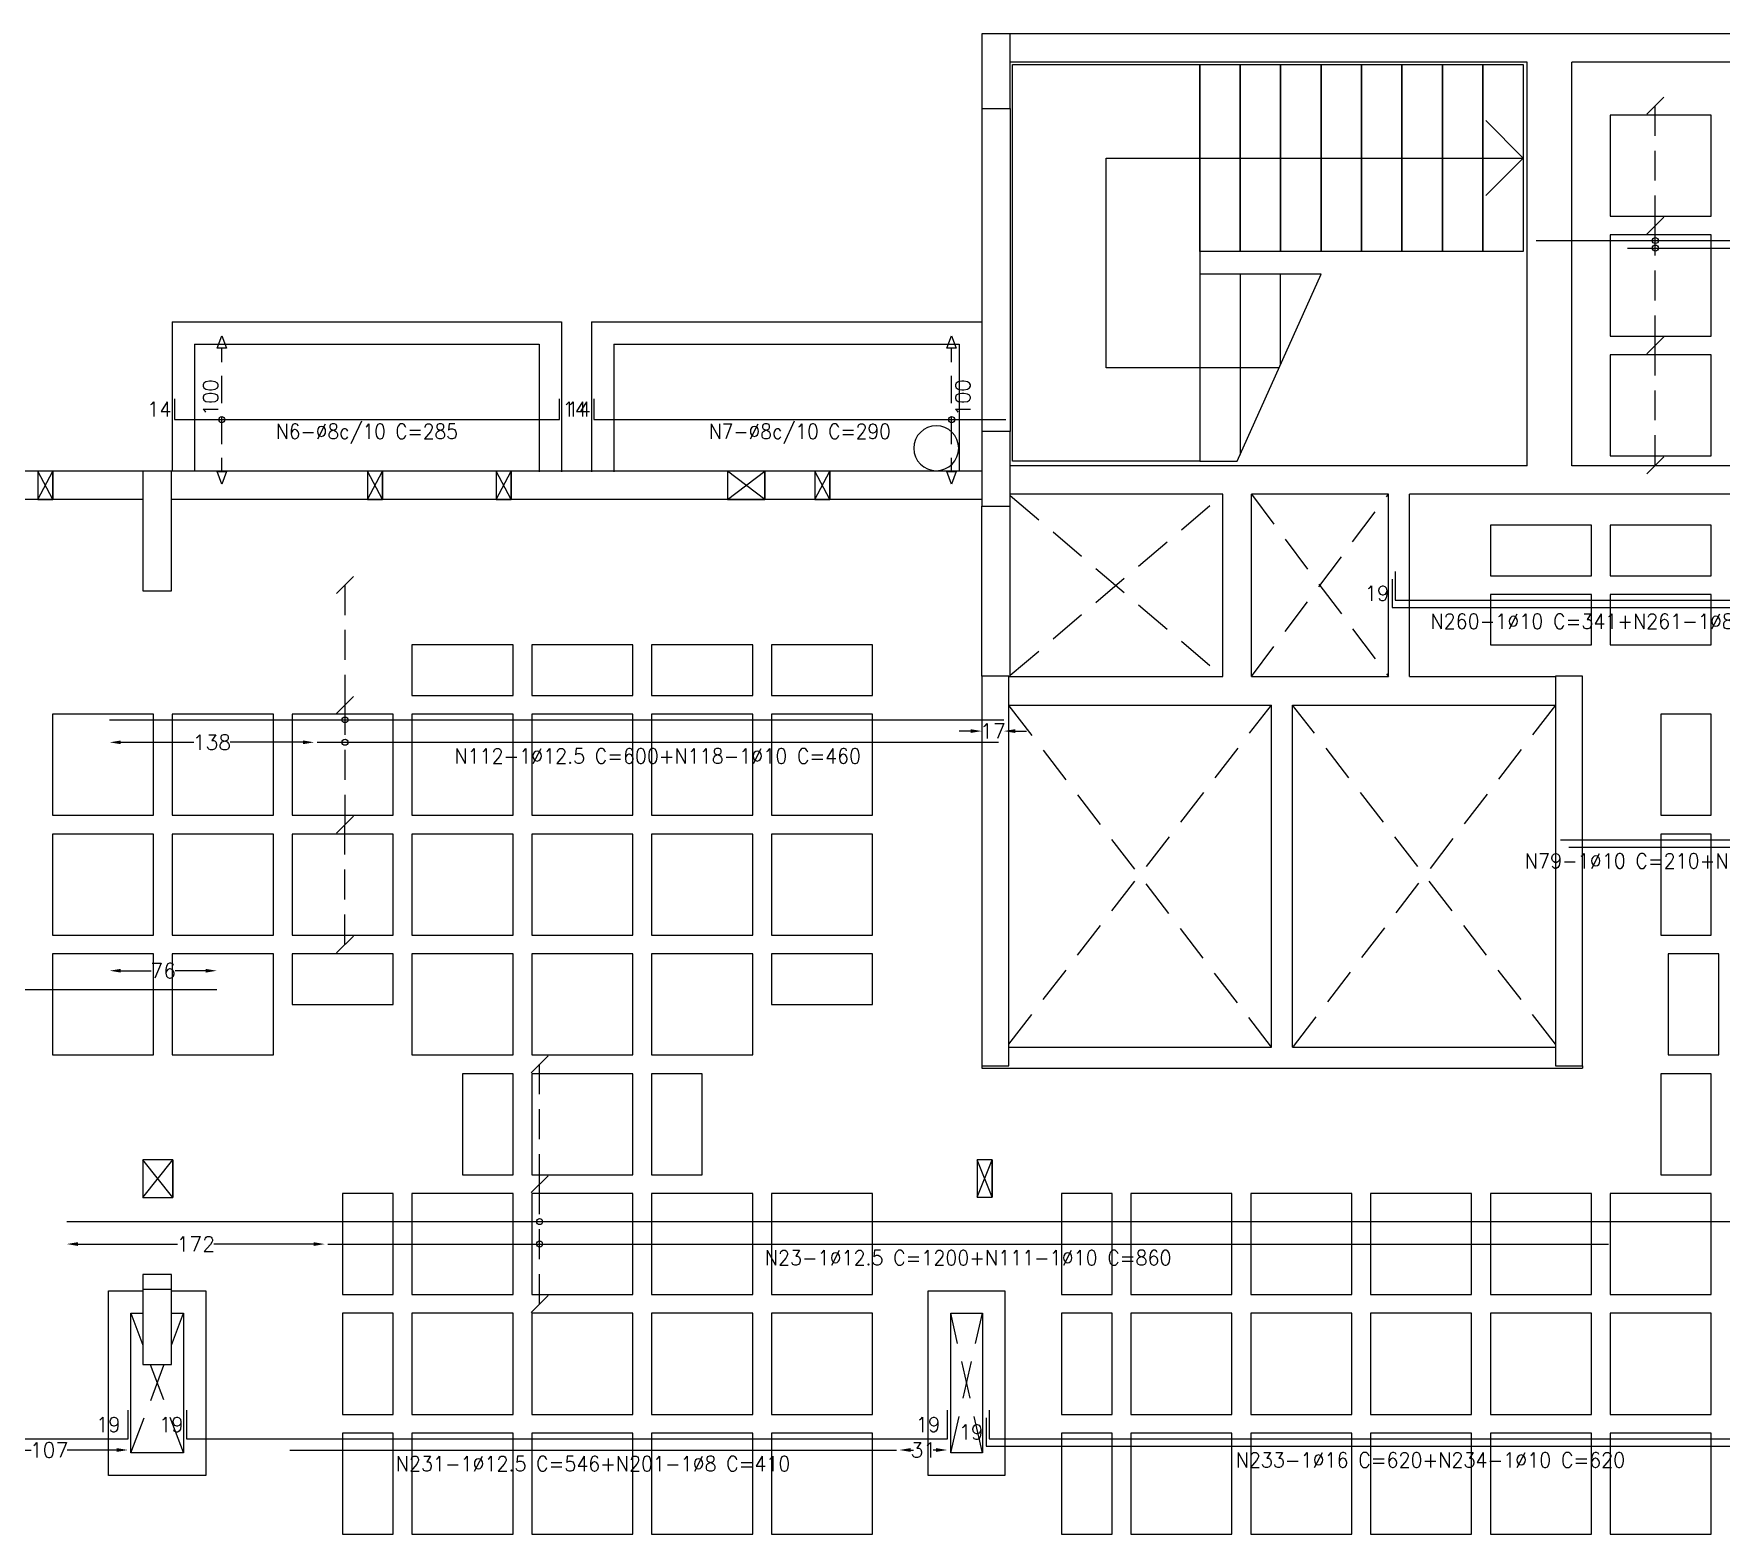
# Model space of a CAD drawing. Header units: millimetres. Extents: x -32 to 332, y -138 to 116.
# Drawn here: x 71.39 to 93.92, y 68.76 to 88.8 of the extents above; entities that cross this region are included whole.
import ezdxf
from ezdxf.enums import TextEntityAlignment as Align

# ---------------------------------------------------------------- set-up
doc = ezdxf.new("R2010")
doc.units = ezdxf.units.MM
doc.linetypes.add('TRAZO_HUECO', pattern=[0.75, 0.5, -0.25])
doc.layers.add('A-COT-01', color=9, linetype='Continuous')
doc.layers.add('FURAÇÃO', color=8, linetype='Continuous')
for name, color, linetype, lineweight in [('ARR_L_I_IG_DIST', 8, 'Continuous', 0), ('ARR_L_I_IG_LINHA', 2, 'Continuous', 0), ('ARR_L_I_IG_MARCA', 2, 'Continuous', 9), ('ARR_L_I_POSICAO', 4, 'Continuous', 9), ('ARR_LONG_INF', 6, 'Continuous', 15), ('ARR_LONG_INF_TXT', 1, 'Continuous', 9), ('LJ_NERV_RETI', 8, 'Continuous', 9), ('LJ_SIMB_ABER', 8, 'Continuous', 0), ('PILAR_CONCRETO', 8, 'Continuous', 0), ('VIG_FACES', 8, 'Continuous', 0)]:
    doc.layers.add(name, color=color, linetype=linetype, lineweight=lineweight)
doc.styles.add('CYPETXT_0.3_romans', font='romans.shx', dxfattribs={"height": 0.2})
doc.styles.add('CYPETXT_romans', font='romans.shx', dxfattribs={"height": 0.2})
doc.dimstyles.new('cype_arrow', dxfattribs={"dimtxt": 0.18, "dimasz": 0.15, "dimexe": 0.075, "dimexo": 0.075, "dimgap": 0, "dimtad": 0, "dimdec": 4, "dimzin": 0, "dimdsep": 46, "dimtxsty": 'CYPETXT_0.3_romans', "dimcen": 0.09, "dimadec": 0, "dimazin": 0, "dimtfac": 1, "dimtdec": 4, "dimtofl": 0, "dimtmove": 2, "dimatfit": 3, "dimfxl": 1, "dimtolj": 1, "dimtzin": 0, "dimarcsym": 0})

# ---------------------------------------------------------------- blocks, each defined once
blk = doc.blocks.new('Forma 2PvtoTipo')
at = {"layer": 'FURAÇÃO', "color": 8}
for points in [[(477.609, 83.659), (477.809, 83.659), (477.809, 84.039), (477.609, 84.039), (477.609, 83.659), (477.809, 84.039), (477.809, 83.659), (477.609, 84.039)], [(482.013, 83.659), (482.213, 83.659), (482.213, 84.039), (482.013, 84.039), (482.013, 83.659), (482.213, 84.039), (482.213, 83.659), (482.013, 84.039)], [(483.729, 83.659), (483.929, 83.659), (483.929, 84.039), (483.729, 84.039), (483.729, 83.659), (483.929, 84.039), (483.929, 83.659), (483.729, 84.039)], [(486.817, 83.659), (487.317, 83.659), (487.317, 84.039), (486.817, 84.039), (486.817, 83.659), (487.317, 84.039), (487.317, 83.659), (486.817, 84.039)], [(487.986, 83.659), (488.186, 83.659), (488.186, 84.039), (487.986, 84.039), (487.986, 83.659), (488.186, 84.039), (488.186, 83.659), (487.986, 84.039)], [(479.01, 74.341), (479.41, 74.341), (479.41, 74.841), (479.01, 74.841), (479.01, 74.341), (479.41, 74.841), (479.41, 74.341), (479.01, 74.841)], [(490.151, 74.344), (490.351, 74.344), (490.351, 74.844), (490.151, 74.844), (490.151, 74.344), (490.351, 74.844), (490.351, 74.344), (490.151, 74.844)]]:
    blk.add_lwpolyline(points, dxfattribs=at)
for start, end in [(0, 180), (180, 0)]:
    blk.add_arc((489.605, 84.345), 0.3, start, end, dxfattribs=at)
at = {"layer": 'LJ_NERV_RETI', "color": 8}
for p, q in [((482.604, 81.043), (483.954, 81.043)), ((484.204, 81.043), (485.554, 81.043)), ((485.804, 81.043), (487.154, 81.043)), ((487.404, 81.043), (488.754, 81.043))]:
    blk.add_line(p, q, dxfattribs=at)
for points in [[(499.954, 87.443), (499.954, 88.793), (498.604, 88.793), (498.604, 87.443)], [(499.954, 85.843), (499.954, 87.193), (498.604, 87.193), (498.604, 85.843)], [(499.954, 84.243), (499.954, 85.593), (498.604, 85.593), (498.604, 84.243)], [(498.354, 82.643), (498.354, 83.318), (497.004, 83.318), (497.004, 82.643)], [(499.954, 82.643), (499.954, 83.318), (498.604, 83.318), (498.604, 82.643)], [(498.354, 81.718), (498.354, 82.393), (497.004, 82.393), (497.004, 81.718)], [(499.954, 81.718), (499.954, 82.393), (498.604, 82.393), (498.604, 81.718)], [(483.954, 81.043), (483.954, 81.718), (482.604, 81.718), (482.604, 81.043)], [(485.554, 81.043), (485.554, 81.718), (484.204, 81.718), (484.204, 81.043)], [(487.154, 81.043), (487.154, 81.718), (485.804, 81.718), (485.804, 81.043)], [(488.754, 81.043), (488.754, 81.718), (487.404, 81.718), (487.404, 81.043)], [(479.154, 79.443), (479.154, 80.793), (477.804, 80.793), (477.804, 79.443)], [(480.754, 79.443), (480.754, 80.793), (479.404, 80.793), (479.404, 79.443)], [(482.354, 79.443), (482.354, 80.793), (481.004, 80.793), (481.004, 79.443)], [(483.954, 79.443), (483.954, 80.793), (482.604, 80.793), (482.604, 79.443)], [(485.554, 79.443), (485.554, 80.793), (484.204, 80.793), (484.204, 79.443)], [(487.154, 79.443), (487.154, 80.793), (485.804, 80.793), (485.804, 79.443)], [(488.754, 79.443), (488.754, 80.793), (487.404, 80.793), (487.404, 79.443)], [(499.954, 79.443), (499.954, 80.793), (499.279, 80.793), (499.279, 79.443)], [(479.154, 77.843), (479.154, 79.193), (477.804, 79.193), (477.804, 77.843)], [(480.754, 77.843), (480.754, 79.193), (479.404, 79.193), (479.404, 77.843)], [(482.354, 77.843), (482.354, 79.193), (481.004, 79.193), (481.004, 77.843)], [(483.954, 77.843), (483.954, 79.193), (482.604, 79.193), (482.604, 77.843)], [(485.554, 77.843), (485.554, 79.193), (484.204, 79.193), (484.204, 77.843)], [(487.154, 77.843), (487.154, 79.193), (485.804, 79.193), (485.804, 77.843)], [(488.754, 77.843), (488.754, 79.193), (487.404, 79.193), (487.404, 77.843)], [(499.954, 77.843), (499.954, 79.193), (499.279, 79.193), (499.279, 77.843)], [(479.154, 76.243), (479.154, 77.593), (477.804, 77.593), (477.804, 76.243)], [(480.754, 76.243), (480.754, 77.593), (479.404, 77.593), (479.404, 76.243)], [(482.354, 76.918), (482.354, 77.593), (481.004, 77.593), (481.004, 76.918)], [(483.954, 76.243), (483.954, 77.593), (482.604, 77.593), (482.604, 76.243)], [(485.554, 76.243), (485.554, 77.593), (484.204, 77.593), (484.204, 76.243)], [(487.154, 76.243), (487.154, 77.593), (485.804, 77.593), (485.804, 76.243)], [(488.754, 76.918), (488.754, 77.593), (487.404, 77.593), (487.404, 76.918)], [(500.054, 76.243), (500.054, 77.593), (499.379, 77.593), (499.379, 76.243)], [(483.954, 74.643), (483.954, 75.993), (483.279, 75.993), (483.279, 74.643)], [(485.554, 74.643), (485.554, 75.993), (484.204, 75.993), (484.204, 74.643)], [(486.479, 74.643), (486.479, 75.993), (485.804, 75.993), (485.804, 74.643)], [(499.954, 74.643), (499.954, 75.993), (499.279, 75.993), (499.279, 74.643)], [(482.354, 73.043), (482.354, 74.393), (481.679, 74.393), (481.679, 73.043)], [(483.954, 73.043), (483.954, 74.393), (482.604, 74.393), (482.604, 73.043)], [(485.554, 73.043), (485.554, 74.393), (484.204, 74.393), (484.204, 73.043)], [(487.154, 73.043), (487.154, 74.393), (485.804, 74.393), (485.804, 73.043)], [(488.754, 73.043), (488.754, 74.393), (487.404, 74.393), (487.404, 73.043)], [(491.954, 73.043), (491.954, 74.393), (491.279, 74.393), (491.279, 73.043)], [(493.554, 73.043), (493.554, 74.393), (492.204, 74.393), (492.204, 73.043)], [(495.154, 73.043), (495.154, 74.393), (493.804, 74.393), (493.804, 73.043)], [(496.754, 73.043), (496.754, 74.393), (495.404, 74.393), (495.404, 73.043)], [(498.354, 73.043), (498.354, 74.393), (497.004, 74.393), (497.004, 73.043)], [(499.954, 73.043), (499.954, 74.393), (498.604, 74.393), (498.604, 73.043)], [(482.354, 71.443), (482.354, 72.793), (481.679, 72.793), (481.679, 71.443)], [(483.954, 71.443), (483.954, 72.793), (482.604, 72.793), (482.604, 71.443)], [(485.554, 71.443), (485.554, 72.793), (484.204, 72.793), (484.204, 71.443)], [(487.154, 71.443), (487.154, 72.793), (485.804, 72.793), (485.804, 71.443)], [(488.754, 71.443), (488.754, 72.793), (487.404, 72.793), (487.404, 71.443)], [(491.954, 71.443), (491.954, 72.793), (491.279, 72.793), (491.279, 71.443)], [(493.554, 71.443), (493.554, 72.793), (492.204, 72.793), (492.204, 71.443)], [(495.154, 71.443), (495.154, 72.793), (493.804, 72.793), (493.804, 71.443)], [(496.754, 71.443), (496.754, 72.793), (495.404, 72.793), (495.404, 71.443)], [(498.354, 71.443), (498.354, 72.793), (497.004, 72.793), (497.004, 71.443)], [(499.954, 71.443), (499.954, 72.793), (498.604, 72.793), (498.604, 71.443)], [(482.354, 69.843), (482.354, 71.193), (481.679, 71.193), (481.679, 69.843)], [(483.954, 69.843), (483.954, 71.193), (482.604, 71.193), (482.604, 69.843)], [(485.554, 69.843), (485.554, 71.193), (484.204, 71.193), (484.204, 69.843)], [(487.154, 69.843), (487.154, 71.193), (485.804, 71.193), (485.804, 69.843)], [(488.754, 69.843), (488.754, 71.193), (487.404, 71.193), (487.404, 69.843)], [(491.954, 69.843), (491.954, 71.193), (491.279, 71.193), (491.279, 69.843)], [(493.554, 69.843), (493.554, 71.193), (492.204, 71.193), (492.204, 69.843)], [(495.154, 69.843), (495.154, 71.193), (493.804, 71.193), (493.804, 69.843)], [(496.754, 69.843), (496.754, 71.193), (495.404, 71.193), (495.404, 69.843)], [(498.354, 69.843), (498.354, 71.193), (497.004, 71.193), (497.004, 69.843)], [(499.954, 69.843), (499.954, 71.193), (498.604, 71.193), (498.604, 69.843)]]:
    blk.add_lwpolyline(points, close=True, dxfattribs=at)
at = {"layer": 'LJ_SIMB_ABER', "color": 8, "linetype": 'TRAZO_HUECO'}
for p, q in [((490.593, 81.313), (493.433, 83.73)), ((490.593, 83.713), (493.433, 81.296)), ((493.813, 81.296), (495.643, 83.73)), ((493.813, 83.73), (495.643, 81.296)), ((490.573, 81.296), (490.575, 81.298)), ((494.083, 76.346), (490.573, 80.916)), ((490.573, 76.389), (494.083, 80.916)), ((497.873, 80.916), (494.363, 76.346)), ((497.873, 76.389), (494.363, 80.916)), ((478.853, 72.794), (479.013, 72.367)), ((479.393, 72.368), (479.553, 72.794)), ((490.223, 70.929), (489.798, 72.794)), ((489.798, 70.929), (490.223, 72.794)), ((478.853, 70.929), (479.297, 72.11)), ((479.11, 72.11), (479.553, 70.929))]:
    blk.add_line(p, q, dxfattribs=at)
at = {"layer": 'PILAR_CONCRETO', "color": 8}
for points in [[(490.213, 88.88), (490.593, 88.88), (490.593, 89.88), (490.213, 89.88), (490.213, 88.88)], [(490.213, 88.88), (490.593, 88.88), (490.593, 89.88), (490.213, 89.88), (490.213, 88.88)], [(490.213, 83.57), (490.593, 83.57), (490.593, 84.57), (490.213, 84.57), (490.213, 83.57)], [(490.213, 83.57), (490.593, 83.57), (490.593, 84.57), (490.213, 84.57), (490.213, 83.57)], [(479.013, 82.439), (479.393, 82.439), (479.393, 84.039), (479.013, 84.039), (479.013, 82.439)], [(479.013, 82.439), (479.393, 82.439), (479.393, 84.039), (479.013, 84.039), (479.013, 82.439)], [(490.573, 76.1), (490.573, 81.3), (490.213, 81.3), (490.213, 76.1), (490.573, 76.1)], [(498.233, 76.1), (498.233, 81.3), (497.873, 81.3), (497.873, 76.1), (498.233, 76.1)], [(479.013, 72.11), (479.393, 72.11), (479.393, 73.31), (479.013, 73.31), (479.013, 72.11)], [(479.013, 72.11), (479.393, 72.11), (479.393, 73.11), (479.013, 73.11), (479.013, 72.11)]]:
    blk.add_lwpolyline(points, close=True, dxfattribs=at)
at = {"layer": 'VIG_FACES', "color": 8}
for p, q in [((501.413, 89.88), (490.593, 89.88)), ((497.493, 89.5), (490.593, 89.5)), ((497.493, 84.11), (497.493, 89.5)), ((501.413, 89.5), (498.093, 89.5)), ((498.093, 84.11), (498.093, 89.5)), ((490.213, 88.88), (490.213, 86.035)), ((490.593, 88.88), (490.593, 84.57)), ((491.873, 85.42), (491.873, 88.22)), ((491.873, 88.22), (493.123, 88.22)), ((493.123, 88.22), (496.883, 88.22)), ((496.883, 88.22), (497.443, 88.22)), ((493.623, 84.17), (494.743, 86.67)), ((494.203, 86.67), (493.663, 86.67)), ((493.663, 86.67), (493.663, 84.259)), ((494.203, 85.464), (494.203, 86.67)), ((479.402, 86.033), (484.602, 86.033)), ((479.402, 86.033), (479.402, 84.039)), ((484.602, 86.033), (484.602, 84.029)), ((485.002, 86.034), (485.002, 84.029)), ((485.002, 86.034), (490.213, 86.034)), ((490.213, 86.033), (490.213, 84.57)), ((479.702, 85.733), (484.302, 85.733)), ((479.702, 85.733), (479.702, 84.039)), ((484.302, 85.733), (484.302, 84.029)), ((485.302, 85.734), (485.302, 84.029)), ((485.302, 85.734), (489.913, 85.734)), ((489.913, 85.734), (489.913, 84.039)), ((493.123, 85.42), (491.873, 85.42)), ((494.183, 85.42), (493.123, 85.42)), ((497.493, 84.11), (490.593, 84.11)), ((501.413, 84.11), (498.093, 84.11)), ((479.013, 84.039), (468.198, 84.039)), ((479.402, 84.039), (479.393, 84.039)), ((484.601, 84.039), (479.402, 84.039)), ((485.001, 84.039), (484.603, 84.039)), ((490.213, 84.039), (485.003, 84.039)), ((479.013, 83.659), (476.88, 83.659)), ((481.678, 83.659), (479.393, 83.659)), ((490.213, 83.659), (481.68, 83.659)), ((493.433, 83.73), (490.593, 83.73)), ((493.433, 81.296), (493.433, 83.73)), ((495.643, 83.73), (493.813, 83.73)), ((493.813, 81.296), (493.813, 83.73)), ((495.643, 81.296), (495.643, 83.73)), ((501.413, 83.73), (495.923, 83.73)), ((495.923, 81.296), (495.923, 83.73)), ((490.213, 81.3), (490.213, 83.57)), ((490.593, 81.298), (490.593, 83.57)), ((490.593, 81.298), (490.573, 81.298)), ((490.573, 81.296), (493.433, 81.296)), ((493.813, 81.296), (495.643, 81.296)), ((495.923, 81.296), (497.873, 81.296)), ((490.573, 80.916), (494.083, 80.916)), ((494.083, 76.346), (494.083, 80.916)), ((494.363, 80.916), (497.873, 80.916)), ((494.363, 76.346), (494.363, 80.916)), ((490.573, 76.346), (494.083, 76.346)), ((494.363, 76.346), (497.873, 76.346)), ((490.213, 76.1), (490.213, 76.066)), ((490.213, 76.066), (498.233, 76.066)), ((498.233, 76.1), (498.233, 76.066)), ((478.553, 73.094), (479.013, 73.094)), ((478.553, 70.629), (478.553, 73.094)), ((479.393, 73.094), (479.853, 73.094)), ((479.853, 73.094), (479.853, 70.629)), ((489.498, 73.094), (490.523, 73.094)), ((489.498, 70.629), (489.498, 73.094)), ((490.523, 73.094), (490.523, 70.629)), ((478.853, 72.794), (479.013, 72.794)), ((478.853, 70.929), (478.853, 72.794)), ((479.393, 72.794), (479.553, 72.794)), ((479.553, 72.794), (479.553, 70.929)), ((489.798, 72.794), (490.223, 72.794)), ((489.798, 70.929), (489.798, 72.794)), ((490.223, 72.794), (490.223, 70.929)), ((479.553, 70.929), (478.853, 70.929)), ((490.223, 70.929), (489.798, 70.929)), ((479.853, 70.629), (478.553, 70.629)), ((490.523, 70.629), (489.498, 70.629))]:
    blk.add_line(p, q, dxfattribs=at)
for points in [[(493.123, 84.17), (490.623, 84.17), (490.623, 89.47), (493.123, 89.47), (493.123, 86.97), (493.123, 86.67), (493.123, 84.17)], [(493.123, 89.47), (493.663, 89.47), (493.663, 86.97), (493.123, 86.97), (493.123, 89.47)], [(493.663, 89.47), (494.203, 89.47), (494.203, 86.97), (493.663, 86.97), (493.663, 89.47)], [(494.203, 89.47), (494.743, 89.47), (494.743, 86.97), (494.203, 86.97), (494.203, 89.47)], [(494.743, 89.47), (495.283, 89.47), (495.283, 86.97), (494.743, 86.97), (494.743, 89.47)], [(495.283, 89.47), (495.823, 89.47), (495.823, 86.97), (495.283, 86.97), (495.283, 89.47)], [(495.823, 89.47), (496.363, 89.47), (496.363, 86.97), (495.823, 86.97), (495.823, 89.47)], [(496.363, 89.47), (496.903, 89.47), (496.903, 86.97), (496.363, 86.97), (496.363, 89.47)], [(496.903, 89.47), (497.443, 89.47), (497.443, 86.97), (496.903, 86.97), (496.903, 89.47)]]:
    blk.add_lwpolyline(points, close=True, dxfattribs=at)
for points in [[(496.943, 87.72), (497.443, 88.22), (496.943, 88.72)], [(493.663, 86.67), (493.123, 86.67), (493.123, 84.17), (493.123, 84.17)], [(494.743, 86.67), (494.203, 86.67)], [(493.123, 84.17), (493.623, 84.17)]]:
    blk.add_lwpolyline(points, dxfattribs=at)
blk = doc.blocks.new('*D65')
at = {"layer": 'ARR_L_I_POSICAO', "color": 0, "lineweight": -2, "transparency": 16777216}
for p, q in [((72.549, 76.289), (72.953, 76.289)), ((73.681, 76.289), (73.277, 76.289))]:
    blk.add_line(p, q, dxfattribs=at)
at = {"layer": 'ARR_L_I_POSICAO', "color": 0, "transparency": 16777216}
for points in [[(72.549, 76.314), (72.549, 76.264), (72.399, 76.289)], [(73.681, 76.314), (73.681, 76.264), (73.831, 76.289)]]:
    blk.add_solid(points, dxfattribs=at)
at = {"layer": 'DEFPOINTS', "color": 0, "transparency": 16777216}
for p in [(72.399, 76.289), (73.831, 76.289), (73.831, 76.289)]:
    blk.add_point(p, dxfattribs=at)
at = {"layer": 'ARR_L_I_POSICAO', "color": 0, "transparency": 16777216, "insert": (73.115, 76.289), "char_height": 0.2, "attachment_point": 5, "style": 'CYPETXT_0.3_romans'}
blk.add_mtext('\\A1;76', dxfattribs=at)
blk = doc.blocks.new('*D68')
at = {"layer": 'ARR_L_I_POSICAO', "color": 0, "lineweight": -2, "transparency": 16777216}
for p, q in [((71.977, 72.639), (73.307, 72.639)), ((75.123, 72.639), (73.793, 72.639))]:
    blk.add_line(p, q, dxfattribs=at)
at = {"layer": 'ARR_L_I_POSICAO', "color": 0, "transparency": 16777216}
for points in [[(71.977, 72.664), (71.977, 72.614), (71.827, 72.639)], [(75.123, 72.664), (75.123, 72.614), (75.273, 72.639)]]:
    blk.add_solid(points, dxfattribs=at)
at = {"layer": 'DEFPOINTS', "color": 0, "transparency": 16777216}
for p in [(71.827, 72.639), (75.273, 72.639), (75.273, 72.639)]:
    blk.add_point(p, dxfattribs=at)
at = {"layer": 'ARR_L_I_POSICAO', "color": 0, "transparency": 16777216, "insert": (73.55, 72.639), "char_height": 0.2, "attachment_point": 5, "style": 'CYPETXT_0.3_romans'}
blk.add_mtext('\\A1;172', dxfattribs=at)
blk = doc.blocks.new('*D75')
at = {"layer": 'ARR_L_I_POSICAO', "color": 0, "lineweight": -2, "transparency": 16777216}
for p, q in [((83.895, 79.489), (83.745, 79.489)), ((84.491, 79.489), (84.641, 79.489))]:
    blk.add_line(p, q, dxfattribs=at)
at = {"layer": 'ARR_L_I_POSICAO', "color": 0, "transparency": 16777216}
for points in [[(83.895, 79.514), (83.895, 79.464), (84.045, 79.489)], [(84.491, 79.514), (84.491, 79.464), (84.341, 79.489)]]:
    blk.add_solid(points, dxfattribs=at)
at = {"layer": 'DEFPOINTS', "color": 0, "transparency": 16777216}
for p in [(84.045, 79.489), (84.341, 79.489), (84.341, 79.489)]:
    blk.add_point(p, dxfattribs=at)
at = {"layer": 'ARR_L_I_POSICAO', "color": 0, "transparency": 16777216, "insert": (84.193, 79.489), "char_height": 0.2, "attachment_point": 5, "rotation": 0.0008, "style": 'CYPETXT_0.3_romans'}
blk.add_mtext('\\A1;17', dxfattribs=at)
blk = doc.blocks.new('*D76')
at = {"layer": 'ARR_L_I_POSICAO', "color": 0, "lineweight": -2, "transparency": 16777216}
for p, q in [((72.549, 79.339), (73.522, 79.339)), ((74.98, 79.339), (74.007, 79.339))]:
    blk.add_line(p, q, dxfattribs=at)
at = {"layer": 'ARR_L_I_POSICAO', "color": 0, "transparency": 16777216}
for points in [[(72.549, 79.364), (72.549, 79.314), (72.399, 79.339)], [(74.98, 79.364), (74.98, 79.314), (75.13, 79.339)]]:
    blk.add_solid(points, dxfattribs=at)
at = {"layer": 'DEFPOINTS', "color": 0, "transparency": 16777216}
for p in [(72.399, 79.339), (75.13, 79.339), (75.13, 79.339)]:
    blk.add_point(p, dxfattribs=at)
at = {"layer": 'ARR_L_I_POSICAO', "color": 0, "transparency": 16777216, "insert": (73.765, 79.339), "char_height": 0.2, "attachment_point": 5, "style": 'CYPETXT_0.3_romans'}
blk.add_mtext('\\A1;138', dxfattribs=at)
blk = doc.blocks.new('*D141')
at = {"layer": 'ARR_L_I_POSICAO', "color": 0, "lineweight": -2, "transparency": 16777216}
for p, q in [((70.69, 69.889), (71.35, 69.889)), ((72.495, 69.889), (71.835, 69.889))]:
    blk.add_line(p, q, dxfattribs=at)
at = {"layer": 'ARR_L_I_POSICAO', "color": 0, "transparency": 16777216}
for points in [[(70.69, 69.914), (70.69, 69.864), (70.54, 69.889)], [(72.495, 69.914), (72.495, 69.864), (72.645, 69.889)]]:
    blk.add_solid(points, dxfattribs=at)
at = {"layer": 'DEFPOINTS', "color": 0, "transparency": 16777216}
for p in [(70.54, 69.889), (72.645, 69.889), (72.645, 69.889)]:
    blk.add_point(p, dxfattribs=at)
at = {"layer": 'ARR_L_I_POSICAO', "color": 0, "transparency": 16777216, "insert": (71.592, 69.889), "char_height": 0.2, "attachment_point": 5, "style": 'CYPETXT_0.3_romans'}
blk.add_mtext('\\A1;107', dxfattribs=at)
blk = doc.blocks.new('*D142')
at = {"layer": 'ARR_L_I_POSICAO', "color": 0, "lineweight": -2, "transparency": 16777216}
for p, q in [((83.095, 69.889), (83.132, 69.889)), ((83.435, 69.889), (83.398, 69.889))]:
    blk.add_line(p, q, dxfattribs=at)
at = {"layer": 'ARR_L_I_POSICAO', "color": 0, "transparency": 16777216}
for points in [[(83.095, 69.914), (83.095, 69.864), (82.945, 69.889)], [(83.435, 69.914), (83.435, 69.864), (83.585, 69.889)]]:
    blk.add_solid(points, dxfattribs=at)
at = {"layer": 'DEFPOINTS', "color": 0, "transparency": 16777216}
for p in [(82.945, 69.889), (83.585, 69.889), (83.585, 69.889)]:
    blk.add_point(p, dxfattribs=at)
at = {"layer": 'ARR_L_I_POSICAO', "color": 0, "transparency": 16777216, "insert": (83.265, 69.889), "char_height": 0.2, "attachment_point": 5, "style": 'CYPETXT_0.3_romans'}
blk.add_mtext('\\A1;31', dxfattribs=at)

msp = doc.modelspace()

# ---------------------------------------------------------------- linework, layer by layer
at = {"layer": 'ARR_L_I_IG_LINHA'}
for p, q in [((93.03842, 87.43912), (93.03842, 87.83912)), ((93.03842, 86.83912), (93.03842, 87.23912)), ((93.03842, 85.83912), (93.03842, 86.63912)), ((93.03842, 85.23912), (93.03842, 85.63912)), ((93.03842, 84.23912), (93.03842, 85.03912)), ((93.03842, 83.63912), (93.03842, 84.03912)), ((93.03842, 83.03912), (93.03842, 83.43912)), ((75.54358, 81.03911), (75.54375, 81.43911)), ((75.54333, 80.43911), (75.5435, 80.83911)), ((75.54291, 79.43911), (75.54325, 80.23911)), ((75.54267, 78.83912), (75.54283, 79.23911)), ((75.54225, 77.83912), (75.54258, 78.63912)), ((75.542, 77.23912), (75.54217, 77.63912)), ((75.54175, 76.63912), (75.54192, 77.03912)), ((78.14026, 74.63912), (78.14026, 75.03912)), ((78.14026, 74.03912), (78.14026, 74.43912)), ((78.14026, 73.03912), (78.14026, 73.83912)), ((78.14026, 72.43912), (78.14026, 72.83912)), ((78.14026, 71.83912), (78.14026, 72.23912))]:
    msp.add_line(p, q, dxfattribs=at)
for points in [[(73.89758, 84.60031), (73.83508, 84.60031), (73.89758, 84.76781), (73.96008, 84.60031), (73.89758, 84.60031)], [(83.64259, 84.60031), (83.58009, 84.60031), (83.64259, 84.76781), (83.70509, 84.60031), (83.64259, 84.60031)], [(73.89758, 82.95531), (73.96008, 82.95531), (73.89758, 82.78781), (73.83508, 82.95531), (73.89758, 82.95531)], [(83.64259, 82.95531), (83.70509, 82.95531), (83.64259, 82.78781), (83.58009, 82.95531), (83.64259, 82.95531)]]:
    msp.add_lwpolyline(points, close=True, dxfattribs=at)
for points in [[(73.89758, 84.41753), (73.89758, 84.60031)], [(83.64259, 84.41753), (83.64259, 84.60031)], [(73.89758, 83.8692), (73.89758, 84.23475)], [(83.64259, 83.8692), (83.64259, 84.23475)], [(73.89758, 83.32086), (73.89758, 83.68642)], [(83.64259, 83.32086), (83.64259, 83.68642)], [(73.89758, 82.95531), (73.89758, 83.13809)], [(83.64259, 82.95531), (83.64259, 83.13809)]]:
    msp.add_lwpolyline(points, dxfattribs=at)
for centre in [(93.03842, 86.03911), (93.03842, 85.93911), (73.89758, 83.64781), (83.64259, 83.64781), (75.543, 79.63912), (75.54287, 79.33912), (78.14026, 72.93911), (78.14026, 72.63911)]:
    msp.add_circle(centre, 0.04, dxfattribs=at)
at = {"layer": 'ARR_L_I_IG_MARCA'}
for p, q in [((93.15156, 87.95226), (92.92528, 87.72598)), ((93.15156, 86.35225), (92.92528, 86.12598)), ((93.15156, 84.75224), (92.92528, 84.52597)), ((93.15156, 83.15225), (92.92528, 82.92598)), ((75.65693, 81.5522), (75.43056, 81.32602)), ((75.65627, 79.95221), (75.4299, 79.72603)), ((75.6556, 78.3522), (75.42923, 78.12602)), ((75.65493, 76.75221), (75.42856, 76.52603)), ((78.2534, 75.15225), (78.02712, 74.92598)), ((78.2534, 73.55225), (78.02712, 73.32597)), ((78.2534, 71.95226), (78.02712, 71.72598))]:
    msp.add_line(p, q, dxfattribs=at)
at = {"layer": 'ARR_LONG_INF'}
for points in [[(91.44508, 86.03911), (101.14509, 86.03911), (101.14509, 86.41911)], [(92.66508, 85.93911), (101.18509, 85.93911), (101.18509, 86.31911)], [(73.26509, 83.92781), (73.26509, 83.64781), (78.40509, 83.64781), (78.40509, 83.92781)], [(78.86509, 83.92781), (78.86509, 83.64781), (84.36509, 83.64781)], [(89.56508, 81.61911), (89.56508, 81.23911), (95.54508, 81.23911), (95.54508, 81.61911)], [(89.52508, 81.51911), (89.52508, 81.13911), (95.58508, 81.13911), (95.58508, 81.51911)], [(72.39909, 79.63912), (84.34109, 79.63912)], [(75.17009, 79.33912), (84.2661, 79.33912)], [(91.77308, 78.03911), (95.54508, 78.03911), (95.54508, 78.41911)], [(91.88508, 77.93911), (95.58508, 77.93911), (95.58508, 78.31911)], [(49.95109, 76.03912), (73.83108, 76.03912)], [(71.82709, 72.93911), (95.82709, 72.93911)], [(75.31276, 72.63911), (92.41275, 72.63911)], [(51.02508, 70.41911), (51.02508, 70.03911), (72.64509, 70.03911), (72.64509, 70.41911)], [(73.42509, 70.41911), (73.42509, 70.03911), (83.58508, 70.03911), (83.58508, 70.41911)], [(84.10508, 70.31911), (84.10508, 69.93911), (95.96509, 69.93911)], [(84.14508, 70.41911), (84.14508, 70.03911), (95.96509, 70.03911)], [(74.80467, 69.88911), (82.90466, 69.88911)]]:
    msp.add_lwpolyline(points, dxfattribs=at)

# ---------------------------------------------------------------- block references
at = {"layer": 'A-COT-01', "color": 1}
msp.add_blockref('Forma 2PvtoTipo', (-406.16805, -1.07881), dxfattribs=at)

# ---------------------------------------------------------------- texts
at = {"layer": 'ARR_L_I_IG_DIST', "style": 'CYPETXT_romans', "width": 0.895263}
for p, p2 in [((73.84758, 83.69781), (73.84758, 84.18381)), ((83.89259, 83.69781), (83.89259, 84.18381))]:
    msp.add_text('100', height=0.2, rotation=90, dxfattribs=at).set_placement(p, p2, align=Align.FIT)
at = {"layer": 'ARR_LONG_INF_TXT', "style": 'CYPETXT_romans'}
for s, width, p, p2 in [('14', 0.895263, (72.90109, 83.68781), (73.22509, 83.68781)), ('14', 0.895263, (78.44509, 83.68781), (78.76909, 83.68781)), ('14', 0.895263, (78.50109, 83.68781), (78.82509, 83.68781)), ('N6-%%c8c/10 C=285', 0.817788, (74.62008, 83.39114), (77.05008, 83.39114)), ('N7-%%c8c/10 C=290', 0.817788, (80.40009, 83.39114), (82.83009, 83.39114)), ('19', 0.945, (89.16108, 81.22911), (89.48508, 81.22911)), ('N260-1%%c10 C=341+N261-1%%c8 C=341', 0.844019, (90.03508, 80.85578), (95.07508, 80.85578)), ('N112-1%%c12.5 C=600+N118-1%%c10 C=460', 0.834773, (77.00309, 79.05579), (82.43309, 79.05579)), ('N79-1%%c10 C=210+N119-1%%c8 C=210', 0.835546, (91.29607, 77.65578), (96.17407, 77.65578)), ('N23-1%%c12.5 C=1200+N111-1%%c10 C=860', 0.834773, (81.14776, 72.35578), (86.57776, 72.35578)), ('19', 0.945, (72.21934, 70.12911), (72.54334, 70.12911)), ('19', 0.945, (73.06109, 70.12911), (73.38509, 70.12911)), ('19', 0.945, (83.16556, 70.12911), (83.48956, 70.12911)), ('19', 0.945, (83.74108, 70.02911), (84.06508, 70.02911)), ('N233-1%%c16 C=620+N234-1%%c10 C=620', 0.836462, (87.43409, 69.65578), (92.63609, 69.65578)), ('N231-1%%c12.5 C=546+N201-1%%c8 C=410', 0.834299, (76.22067, 69.60578), (81.48867, 69.60578))]:
    msp.add_text(s, height=0.2, dxfattribs=dict(at, width=width)).set_placement(p, p2, align=Align.FIT)

# ---------------------------------------------------------------- dimensions: what is measured, and where the dimension line sits
at = {"layer": 'ARR_L_I_POSICAO'}
for p1, p2, text, picture, middle in [((84.04509, 79.48911), (84.34109, 79.48912), '17', '*D75', (84.19309, 79.48912)), ((72.39909, 79.33912), (75.13009, 79.33912), '138', '*D76', (73.76459, 79.33912)), ((72.39909, 76.28912), (73.83108, 76.28912), '76', '*D65', (73.11509, 76.28912)), ((71.82709, 72.63911), (75.27276, 72.63911), '172', '*D68', (73.54992, 72.63911)), ((70.53988, 69.88911), (72.64509, 69.88911), '107', '*D141', (71.59248, 69.88911)), ((82.94466, 69.88911), (83.58508, 69.88911), '31', '*D142', (83.26487, 69.88911))]:
    dim = msp.add_aligned_dim(p1=p1, p2=p2, distance=0, text=text, dimstyle='cype_arrow', override={"dimexe": 0, "dimexo": 0}, dxfattribs=at)
    dim.commit()
    dim.dimension.update_dxf_attribs({"geometry": picture, "text_midpoint": middle})

doc.saveas('drawing.dxf')
